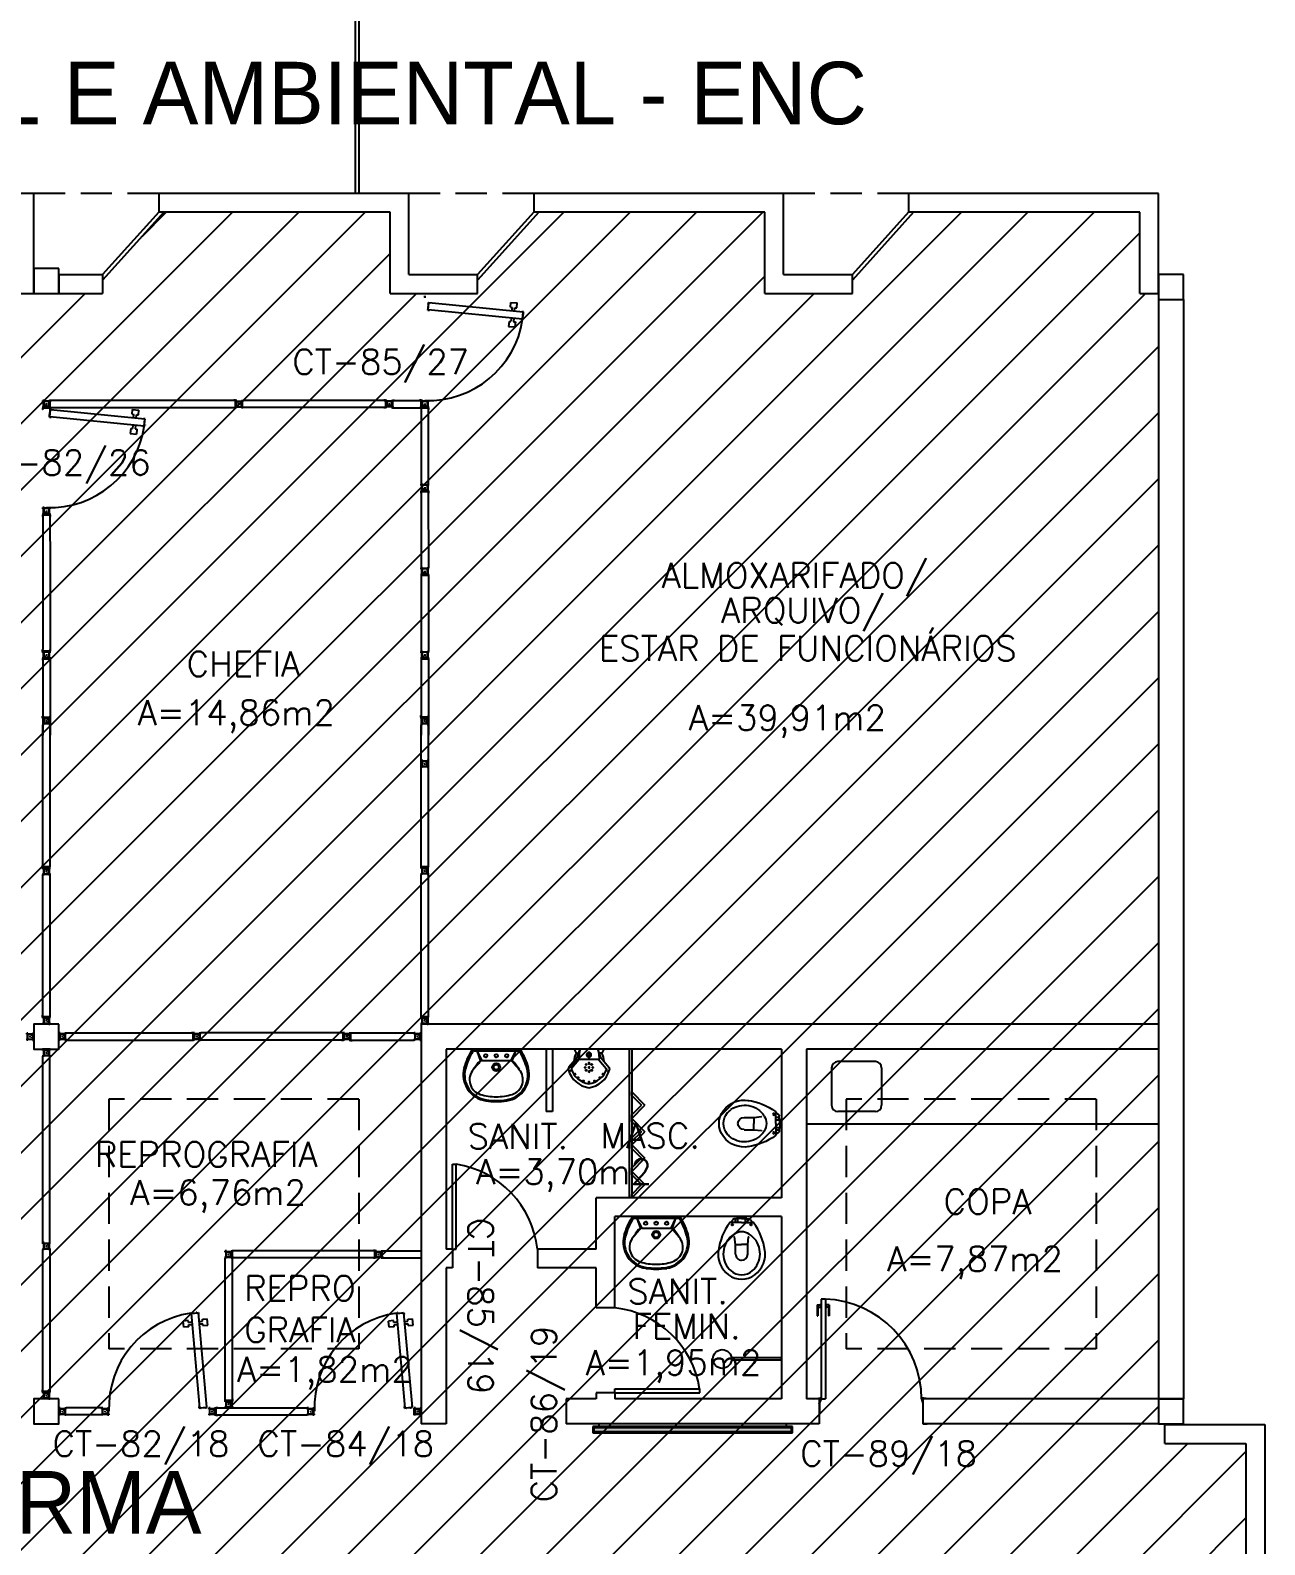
# Model space of a CAD drawing. Header units: centimetres. Extents: x -214 to 72, y 205 to 367.
# Drawn here: x -89.96 to -80.09, y 259.49 to 271.61 of the extents above; entities that cross this region are included whole.
import ezdxf

# ---------------------------------------------------------------- set-up
doc = ezdxf.new("R2010")
doc.units = ezdxf.units.CM
doc.header["$MEASUREMENT"] = 0
doc.linetypes.add('HIDDEN', pattern=[0.375, 0.25, -0.125])
doc.layers.get('0').update_dxf_attribs({"linetype": 'CONTINUOUS'})
for name, color, linetype in [('ALV', 2, 'CONTINUOUS'), ('AREA', 2, 'CONTINUOUS'), ('DIV', 2, 'CONTINUOUS'), ('ENDEREÇO NOVO', 2, 'CONTINUOUS'), ('ESQ', 1, 'CONTINUOUS'), ('ESTRUT', 3, 'CONTINUOUS'), ('MACANETA', 2, 'CONTINUOUS'), ('MARCO', 2, 'CONTINUOUS'), ('PainelFELTRO', 2, 'CONTINUOUS'), ('PEÇAS', 1, 'CONTINUOUS'), ('PORTA', 1, 'CONTINUOUS'), ('PROJ', 1, 'HIDDEN'), ('PROJEÇÃO', 1, 'HIDDEN'), ('TEXTO', 2, 'CONTINUOUS'), ('USO', 2, 'CONTINUOUS')]:
    doc.layers.add(name, color=color, linetype=linetype)
doc.styles.add('UNB-100', font='simplex.shx', dxfattribs={"height": 0.2})

# ---------------------------------------------------------------- blocks, each defined once
blk = doc.blocks.new('MTDIV')
for p, q in [((-0.0285, 0.0185), (-0.0285, 0.0285)), ((-0.0185, 0.0285), (-0.0285, 0.0285)), ((-0.0265, 0.0185), (-0.0285, 0.0185)), ((-0.0265, 0.0235), (-0.0265, 0.0265)), ((-0.0265, 0.0265), (-0.0185, 0.0265)), ((-0.0265, 0.0235), (0.0265, 0.0235)), ((-0.0215, 0.0235), (-0.0265, 0.0235)), ((-0.0265, 0.0185), (-0.0265, 0.0215)), ((-0.0265, 0.0215), (-0.0235, 0.0215)), ((-0.0235, 0.0215), (-0.0235, -0.0215)), ((-0.0215, 0.0235), (-0.0215, 0.0215)), ((-0.0215, 0.0215), (0.0215, 0.0215)), ((-0.0215, 0.0195), (0.0195, 0.0195)), ((-0.0215, 0.0195), (-0.0215, -0.0195)), ((-0.0185, 0.0265), (-0.0185, 0.0285)), ((-0.0049, 0), (0.0049, 0)), ((0, -0.0049), (0, 0.0049)), ((0.0195, 0.0095), (0.0115, 0.0095)), ((0.0115, 0.0095), (0.0115, 0.0075)), ((0.0215, 0.0075), (0.0115, 0.0075)), ((0.0135, 0.0075), (0.0135, 0.0055)), ((0.0215, 0.0055), (0.0135, 0.0055)), ((0.0185, 0.0265), (0.0185, 0.0285)), ((0.0185, 0.0285), (0.0285, 0.0285)), ((0.0185, 0.0265), (0.0265, 0.0265)), ((0.0195, 0.0195), (0.0195, 0.0095)), ((0.0215, 0.0235), (0.0215, 0.0075)), ((0.0215, 0.0235), (0.0265, 0.0235)), ((0.0215, 0.0055), (0.0215, -0.0055)), ((0.0235, 0.0215), (0.0235, -0.0215)), ((0.0265, 0.0215), (0.0235, 0.0215)), ((0.0265, 0.0235), (0.0265, 0.0265)), ((0.0265, 0.0185), (0.0265, 0.0215)), ((0.0265, 0.0185), (0.0285, 0.0185)), ((0.0285, 0.0185), (0.0285, 0.0285)), ((-0.0285, -0.0185), (-0.0285, -0.0285)), ((-0.0285, -0.0185), (-0.0265, -0.0185)), ((-0.0185, -0.0285), (-0.0285, -0.0285)), ((-0.0265, -0.0185), (-0.0265, -0.0215)), ((-0.0265, -0.0215), (-0.0235, -0.0215)), ((0.0265, -0.0235), (-0.0265, -0.0235)), ((-0.0265, -0.0235), (-0.0265, -0.0265)), ((-0.0215, -0.0235), (-0.0265, -0.0235)), ((-0.0185, -0.0265), (-0.0265, -0.0265)), ((-0.0215, -0.0195), (0.0195, -0.0195)), ((-0.0215, -0.0215), (0.0215, -0.0215)), ((-0.0215, -0.0215), (-0.0215, -0.0235)), ((-0.0185, -0.0265), (-0.0185, -0.0285)), ((0.0215, -0.0075), (0.0115, -0.0075)), ((0.0115, -0.0075), (0.0115, -0.0095)), ((0.0195, -0.0095), (0.0115, -0.0095)), ((0.0215, -0.0055), (0.0135, -0.0055)), ((0.0135, -0.0055), (0.0135, -0.0075)), ((0.0185, -0.0265), (0.0185, -0.0285)), ((0.0265, -0.0265), (0.0185, -0.0265)), ((0.0185, -0.0285), (0.0285, -0.0285)), ((0.0195, -0.0095), (0.0195, -0.0195)), ((0.0215, -0.0075), (0.0215, -0.0235)), ((0.0215, -0.0235), (0.0265, -0.0235)), ((0.0265, -0.0215), (0.0235, -0.0215)), ((0.0265, -0.0185), (0.0265, -0.0215)), ((0.0285, -0.0185), (0.0265, -0.0185)), ((0.0265, -0.0235), (0.0265, -0.0265)), ((0.0285, -0.0185), (0.0285, -0.0285))]:
    blk.add_line(p, q)
blk = doc.blocks.new('DOOR-80')
at = {"layer": 'MACANETA'}
for p, q in [((-0.08, -0.755), (-0.08, -0.665)), ((-0.08, -0.665), (-0.075, -0.665)), ((-0.075, -0.755), (-0.075, -0.665)), ((0.01, -0.755), (0.01, -0.665)), ((0.015, -0.665), (0.01, -0.665)), ((0.015, -0.755), (0.015, -0.665)), ((-0.08, -0.755), (-0.053, -0.755)), ((-0.075, -0.735), (-0.053, -0.735)), ((-0.053, -0.728), (-0.05, -0.728)), ((-0.053, -0.763), (-0.053, -0.728)), ((-0.053, -0.763), (-0.05, -0.763)), ((-0.012, -0.728), (-0.015, -0.728)), ((-0.012, -0.763), (-0.015, -0.763)), ((-0.012, -0.763), (-0.012, -0.728)), ((0.01, -0.735), (-0.012, -0.735)), ((0.015, -0.755), (-0.012, -0.755))]:
    blk.add_line(p, q, dxfattribs=at)
at = {"layer": 'PORTA'}
for p, q in [((-0.05, -0.8), (-0.05, 0)), ((-0.015, 0), (-0.05, 0)), ((-0.015, -0.8), (-0.015, 0)), ((-0.05, -0.8), (-0.015, -0.8))]:
    blk.add_line(p, q, dxfattribs=at)
at = {"layer": 'PORTA', "color": 1}
blk.add_arc((-0.02, 0), 0.8, 180, 267.8509, dxfattribs=at)
blk = doc.blocks.new('DIV12')
for p, q in [((-0.005, 0), (0.005, 0)), ((0, -0.005), (0, 0.005)), ((0.024, 0.018), (0.028, 0.018)), ((0.024, 0.018), (0.024, 0.016)), ((0.024, 0.016), (0.028, 0.016)), ((0.028, 0.03), (0.043, 0.03)), ((0.028, 0.018), (0.028, 0.03)), ((0.028, -0.017), (0.028, 0.016)), ((0.03, 0.028), (1.169, 0.028)), ((0.03, -0.029), (0.03, 0.028)), ((0.043, 0.03), (0.043, 0.028)), ((0.024, -0.017), (0.028, -0.017)), ((0.024, -0.017), (0.024, -0.019)), ((0.024, -0.019), (0.028, -0.019)), ((0.028, -0.031), (0.028, -0.019)), ((0.028, -0.031), (0.043, -0.031)), ((0.03, -0.029), (1.169, -0.029)), ((0.043, -0.029), (0.043, -0.031))]:
    blk.add_line(p, q)
blk = doc.blocks.new('PLXD')
at = {"color": 2}
for p, q in [((-0.172, 0.786), (-0.161, 0.787)), ((-0.172, 0.786), (-0.171, 0.772)), ((-0.169, 0.772), (-0.171, 0.772)), ((-0.17, 0.784), (-0.114, 0.789)), ((-0.17, 0.784), (-0.103, 0.028)), ((-0.159, 0.792), (-0.161, 0.792)), ((-0.161, 0.792), (-0.161, 0.787)), ((-0.159, 0.792), (-0.159, 0.787)), ((-0.159, 0.787), (-0.126, 0.79)), ((-0.124, 0.795), (-0.126, 0.795)), ((-0.126, 0.795), (-0.126, 0.79)), ((-0.124, 0.795), (-0.124, 0.79)), ((-0.124, 0.79), (-0.112, 0.791)), ((-0.114, 0.789), (-0.046, 0.033)), ((-0.112, 0.791), (-0.11, 0.777)), ((-0.11, 0.777), (-0.112, 0.777)), ((-0.105, 0.026), (-0.106, 0.04)), ((-0.104, 0.04), (-0.106, 0.04)), ((-0.105, 0.026), (-0.093, 0.027)), ((-0.103, 0.028), (-0.046, 0.033)), ((-0.092, 0.022), (-0.093, 0.027)), ((-0.09, 0.022), (-0.092, 0.022)), ((-0.091, 0.027), (-0.058, 0.03)), ((-0.09, 0.022), (-0.091, 0.027)), ((-0.057, 0.025), (-0.058, 0.03)), ((-0.055, 0.025), (-0.057, 0.025)), ((-0.056, 0.03), (-0.044, 0.031)), ((-0.055, 0.025), (-0.056, 0.03)), ((-0.045, 0.045), (-0.047, 0.045)), ((-0.044, 0.031), (-0.045, 0.045)), ((-0.008, 0), (0.006, 0)), ((0, 0.007), (0, -0.006))]:
    blk.add_line(p, q, dxfattribs=at)
at = {"color": 1}
for p, q in [((-0.08, 0.737), (-0.041, 0.74)), ((-0.079, 0.722), (-0.08, 0.737)), ((-0.036, 0.691), (-0.041, 0.74)), ((-0.194, 0.727), (-0.233, 0.723)), ((-0.229, 0.673), (-0.233, 0.723)), ((-0.189, 0.677), (-0.229, 0.673)), ((-0.192, 0.712), (-0.194, 0.727)), ((-0.164, 0.714), (-0.192, 0.712)), ((-0.162, 0.694), (-0.19, 0.692)), ((-0.189, 0.677), (-0.19, 0.692)), ((-0.107, 0.719), (-0.079, 0.722)), ((-0.106, 0.7), (-0.077, 0.702)), ((-0.076, 0.687), (-0.077, 0.702)), ((-0.076, 0.687), (-0.036, 0.691))]:
    blk.add_line(p, q, dxfattribs=at)
blk.add_arc((-0.064, 0.029), 0.764, 98.125, 182.1419, dxfattribs=at)
blk = doc.blocks.new('VASO')
for p, q in [((0.1, 0), (0.1, 0.028)), ((0.1, 0), (0.1, -0.028)), ((0.146, 0.031), (0.113, 0.031)), ((0.114, 0), (0.114, 0.028)), ((0.114, 0), (0.114, -0.028)), ((0.119, 0.031), (0.119, 0.062)), ((0.146, 0.05), (0.119, 0.05)), ((0.146, 0), (0.146, 0.089)), ((0.146, 0), (0.146, -0.089)), ((0.261, 0.056), (0.259, 0.059)), ((0.323, 0.049), (0.261, 0.056)), ((0.401, 0.049), (0.323, 0.049)), ((0.323, 0.049), (0.323, 0)), ((0.323, -0.049), (0.323, 0)), ((0.146, -0.031), (0.113, -0.031)), ((0.119, -0.031), (0.119, -0.062)), ((0.146, -0.05), (0.119, -0.05)), ((0.261, -0.056), (0.259, -0.059)), ((0.323, -0.049), (0.261, -0.056)), ((0.401, -0.049), (0.323, -0.049))]:
    blk.add_line(p, q)
for centre in [(0.164, 0.075), (0.164, -0.075)]:
    blk.add_circle(centre, 0.00682)
for centre, radius, start, end in [((0.436, -0.294), 0.484, 97.6805, 126.3456), ((0.397, -0.04), 0.187, 54.2515, 147.3201), ((0.4, -0.02), 0.208, 36.8888, 100.1214), ((0.107, 0.028), 0.00697, 0.8534, 179.1466), ((0.128, 0.062), 0.00909, 126.1604, 180), ((0.404, -0.315), 0.477, 122.7818, 126.1604), ((0.155, 0.089), 0.00909, 126.3456, 180), ((0.334, 0), 0.112, 147.3201, 212.6799), ((0.401, 0), 0.0486, 0, 90), ((0.401, 0), 0.0486, 270, 0), ((0.413, -0.018), 0.159, 41.3299, 54.2515), ((0.433, 0), 0.132, 318.6701, 41.3299), ((0.427, 0), 0.174, 323.1112, 36.8888), ((0.107, -0.028), 0.00697, 180.8534, 359.1466), ((0.128, -0.062), 0.00909, 180, 233.8396), ((0.404, 0.315), 0.477, 233.8396, 237.2182), ((0.155, -0.089), 0.00909, 180, 233.6544), ((0.436, 0.294), 0.484, 233.6544, 262.3195), ((0.397, 0.04), 0.187, 212.6799, 305.7485), ((0.4, 0.02), 0.208, 259.8786, 323.1112), ((0.413, 0.018), 0.159, 305.7485, 318.6701)]:
    blk.add_arc(centre, radius, start, end)
blk = doc.blocks.new('LAV')
for p, q in [((0, -0.182), (0, 0.182)), ((0.013, 0), (0.013, 0.175)), ((0.013, 0.155), (0.097, 0.126)), ((0.013, 0.155), (0.092, 0.116)), ((0.013, -0.175), (0.013, 0.155)), ((0.013, 0), (0.013, -0.155)), ((0.092, -0.116), (0.092, 0.116)), ((0.013, -0.155), (0.092, -0.116)), ((0.013, -0.155), (0.097, -0.126))]:
    blk.add_line(p, q)
for centre, radius in [((0.053, 0.084), 0.0137), ((0.053, 0), 0.0137), ((0.145, 0), 0.0315), ((0.145, 0), 0.021), ((0.053, -0.084), 0.0137)]:
    blk.add_circle(centre, radius)
for centre, radius, start, end in [((0.286, -0.242), 0.518, 105.1115, 122.7859), ((0.286, -0.242), 0.505, 104.7183, 121.9899), ((0.206, 0.054), 0.21, 8.1254, 105.1115), ((0.208, 0.053), 0.2, 7.8851, 104.7183), ((0.013, 0.182), 0.0126, 122.7859, 180), ((0.025, 0.175), 0.0126, 121.9899, 180), ((0.105, 0.116), 0.0126, 131.3277, 180), ((4.534, -4.92), 6.719, 130.5597, 131.3277), ((0.115, 0.132), 0.0137, 126.1653, 188.2711), ((4.072, -5.281), 6.719, 125.5597, 126.1653), ((0.245, 0.091), 0.123, 17.587, 130.5597), ((-0.042, 0), 0.424, 0, 17.587), ((-0.042, 0), 0.424, 342.413, 0), ((-0.175, 0), 0.587, 0, 7.8851), ((-0.175, 0), 0.587, 352.1149, 0), ((-0.175, 0), 0.595, 0, 8.1254), ((-0.175, 0), 0.595, 351.8746, 0), ((0.105, -0.116), 0.0126, 180, 228.6723), ((0.206, -0.054), 0.21, 254.8885, 351.8746), ((0.208, -0.053), 0.2, 255.2817, 352.1149), ((0.013, -0.182), 0.0126, 180, 237.2141), ((0.286, 0.242), 0.518, 237.2141, 254.8885), ((0.025, -0.175), 0.0126, 180, 238.0101), ((0.286, 0.242), 0.505, 238.0101, 255.2817), ((4.534, 4.92), 6.719, 228.6723, 229.4403), ((0.115, -0.132), 0.0137, 171.7289, 233.8347), ((4.072, 5.281), 6.719, 233.8347, 234.4403), ((0.245, -0.091), 0.123, 229.4403, 342.413)]:
    blk.add_arc(centre, radius, start, end)
blk = doc.blocks.new('MICT')
for p, q in [((0.064, 0.093), (0.144, 0.16)), ((0.085, 0.08), (0.154, 0.139)), ((0, 0.113), (0, -0.113)), ((0.006, 0.117), (0.032, 0.103)), ((0.067, 0.095), (0.014, 0.077)), ((0.014, 0.077), (0.077, 0.081)), ((0.032, 0.103), (0.032, 0.083)), ((0.082, 0.077), (0.082, -0.077)), ((0.006, -0.117), (0.032, -0.103)), ((0.014, -0.077), (0.077, -0.081)), ((0.067, -0.095), (0.014, -0.077)), ((0.032, -0.103), (0.032, -0.083)), ((0.064, -0.093), (0.144, -0.16)), ((0.085, -0.08), (0.154, -0.139))]:
    blk.add_line(p, q)
for centre in [(0.123, 0.022), (0.147, 0.031), (0.17, 0.022), (0.199, 0.113), (0.228, 0.087), (0.255, 0.045), (0.123, -0.022), (0.147, -0.031), (0.17, -0.022), (0.199, -0.113), (0.228, -0.087), (0.255, -0.045)]:
    blk.add_circle(centre, 0.00453)
for centre, radius, start, end in [((0.16, 0.141), 0.0251, 74.2295, 130.149), ((0.17, 0.12), 0.024, 69.3676, 130.149), ((0.104, -0.024), 0.175, 7.8859, 71.7277), ((0.112, -0.027), 0.199, 7.769, 74.2295), ((0.004, 0.113), 0.00402, 61.3007, 180), ((0.018, 0.057), 0.02, 100.4183, 154.4796), ((0.022, 0.142), 0.0647, 274.0154, 310.149), ((0.046, 0), 0.019, 0, 180), ((0.046, 0), 0.019, 180, 0), ((0.046, 0), 0.0162, 0, 180), ((0.046, 0), 0.0162, 180, 0), ((0.11, -0.051), 0.173, 94.1447, 116.8333), ((0.046, 0), 0.0108, 0, 180), ((0.046, 0), 0.0108, 180, 0), ((0.078, 0.077), 0.00402, 0, 94.0154), ((0.094, 0.072), 0.012, 136.6761, 180.6419), ((0.114, 0), 0.00453, 0, 180), ((0.114, 0), 0.00453, 180, 0), ((0.147, 0), 0.00453, 0, 180), ((0.147, 0), 0.00453, 180, 0), ((0.104, 0.024), 0.175, 288.2723, 352.1141), ((0.112, 0.027), 0.199, 285.7705, 352.231), ((0.179, 0), 0.00453, 0, 180), ((0.179, 0), 0.00453, 180, 0), ((0.266, 0), 0.00453, 1.7832, 178.2168), ((0.018, -0.057), 0.02, 205.5204, 259.5817), ((0.004, -0.113), 0.00402, 180, 298.6993), ((0.022, -0.142), 0.0647, 49.851, 85.9846), ((0.11, 0.051), 0.173, 243.1667, 265.8553), ((0.078, -0.077), 0.00402, 265.9846, 0), ((0.094, -0.072), 0.012, 179.3581, 223.3239), ((0.266, 0), 0.00453, 181.7832, 358.2168), ((0.16, -0.141), 0.0251, 229.851, 285.7705), ((0.17, -0.12), 0.024, 229.851, 290.6324)]:
    blk.add_arc(centre, radius, start, end)
blk = doc.blocks.new('PLXE')
at = {"color": 1}
for p, q in [((0.043, 0.69), (0.048, 0.74)), ((0.087, 0.736), (0.048, 0.74)), ((0.086, 0.721), (0.087, 0.736)), ((0.082, 0.686), (0.043, 0.69)), ((0.082, 0.686), (0.084, 0.701)), ((0.112, 0.698), (0.084, 0.701)), ((0.114, 0.718), (0.086, 0.721)), ((0.169, 0.693), (0.197, 0.69)), ((0.171, 0.713), (0.199, 0.71)), ((0.195, 0.675), (0.197, 0.69)), ((0.195, 0.675), (0.235, 0.671)), ((0.199, 0.71), (0.2, 0.725)), ((0.2, 0.725), (0.24, 0.721)), ((0.235, 0.671), (0.24, 0.721))]:
    blk.add_line(p, q, dxfattribs=at)
at = {"color": 2}
for p, q in [((0.121, 0.788), (0.047, 0.032)), ((0.178, 0.782), (0.103, 0.027)), ((0.119, 0.79), (0.118, 0.776)), ((0.118, 0.776), (0.12, 0.776)), ((0.131, 0.789), (0.119, 0.79)), ((0.178, 0.782), (0.121, 0.788)), ((0.131, 0.794), (0.133, 0.794)), ((0.131, 0.794), (0.131, 0.789)), ((0.133, 0.794), (0.133, 0.789)), ((0.166, 0.786), (0.133, 0.789)), ((0.166, 0.791), (0.168, 0.79)), ((0.166, 0.791), (0.166, 0.786)), ((0.168, 0.79), (0.168, 0.785)), ((0.18, 0.784), (0.168, 0.785)), ((0.176, 0.77), (0.178, 0.77)), ((0.18, 0.784), (0.178, 0.77)), ((-0.008, 0), (0.008, 0)), ((0, 0.006), (0, -0.007)), ((0.044, 0.031), (0.046, 0.045)), ((0.056, 0.029), (0.044, 0.031)), ((0.046, 0.045), (0.048, 0.045)), ((0.103, 0.027), (0.047, 0.032)), ((0.056, 0.024), (0.056, 0.029)), ((0.056, 0.024), (0.058, 0.024)), ((0.091, 0.026), (0.058, 0.029)), ((0.058, 0.024), (0.058, 0.029)), ((0.091, 0.021), (0.091, 0.026)), ((0.091, 0.021), (0.093, 0.021)), ((0.105, 0.025), (0.093, 0.026)), ((0.093, 0.021), (0.093, 0.026)), ((0.104, 0.039), (0.106, 0.039)), ((0.105, 0.025), (0.106, 0.039))]:
    blk.add_line(p, q, dxfattribs=at)
at = {"color": 1}
blk.add_arc((0.065, 0.028), 0.764, 357.9063, 81.358, dxfattribs=at)
blk = doc.blocks.new('PainelFELTRO')
at = {"layer": 'PainelFELTRO'}
blk.add_hatch(color=2, dxfattribs=at).paths.add_polyline_path([(0.01, 0.06), (0.01, 0.03), (1.59, 0.03), (1.59, 0.06)])
for p, q in [((1.6, 0.07), (0, 0.07)), ((0, 0.07), (0, 0.02)), ((0, 0.02), (1.6, 0.02)), ((1.6, 0.02), (1.6, 0.07))]:
    blk.add_line(p, q, dxfattribs=at)
at = {"layer": 'PainelFELTRO', "color": 1}
for p, q in [((0, 0), (1.6, 0)), ((0.05, 0.02), (0.05, 0)), ((1.55, 0), (1.55, 0.02))]:
    blk.add_line(p, q, dxfattribs=at)
at = {"layer": 'PainelFELTRO', "color": 2}
for p, q in [((1.59, 0.06), (0.01, 0.06)), ((0.01, 0.06), (0.01, 0.03)), ((0.01, 0.03), (1.59, 0.03)), ((1.59, 0.03), (1.59, 0.06))]:
    blk.add_line(p, q, dxfattribs=at)
blk = doc.blocks.new('ENCAICHE DA DIVISORIA')
for p, q in [((-0.005, 0), (0, 0)), ((-0.005, -0.002), (-0.005, 0)), ((0, 0.012), (0.014, 0.012)), ((0, 0), (0, 0.012)), ((0.002, -0.047), (0.002, 0.01)), ((0.002, 0.01), (0.014, 0.01)), ((0.014, 0.012), (0.014, 0.01)), ((-0.005, -0.002), (0, -0.002)), ((-0.005, -0.035), (0, -0.035)), ((-0.005, -0.035), (-0.005, -0.037)), ((-0.005, -0.037), (0, -0.037)), ((0, -0.035), (0, -0.002)), ((0, -0.049), (0, -0.037)), ((0, -0.049), (0.014, -0.049)), ((0.002, -0.047), (0.014, -0.047)), ((0.014, -0.047), (0.014, -0.049))]:
    blk.add_line(p, q)

msp = doc.modelspace()

# ---------------------------------------------------------------- hatches: boundary and pattern name
at = {"layer": 'MACANETA'}
h = msp.add_hatch(dxfattribs=at)
h.set_pattern_fill('ANSI31', color=1, scale=3, style=0)
h.paths.add_polyline_path([(-98.735, 269.508), (-98.735, 251.658), (-80.935, 251.658), (-80.935, 257.658), (-80.885, 257.658), (-80.885, 258.002), (-80.78, 258.002), (-80.235, 258.493), (-80.235, 260.302), (-80.885, 260.302), (-80.885, 260.458), (-80.935, 260.458), (-80.935, 269.508), (-81.085, 269.508), (-81.085, 270.158), (-82.895, 270.158), (-83.385, 269.613), (-83.385, 269.508), (-84.085, 269.508), (-84.085, 270.158), (-85.895, 270.158), (-86.385, 269.613), (-86.385, 269.508), (-87.085, 269.508), (-87.085, 270.158), (-88.895, 270.158), (-89.385, 269.613), (-89.385, 269.478), (-89.385, 269.508), (-90.085, 269.508), (-90.085, 270.158), (-91.895, 270.158), (-92.385, 269.613), (-92.385, 269.508), (-93.085, 269.508), (-93.085, 270.158), (-94.895, 270.158), (-95.385, 269.613), (-95.385, 269.508), (-96.085, 269.508), (-96.085, 270.158), (-97.895, 270.158), (-98.385, 269.613), (-98.385, 269.508)])

# ---------------------------------------------------------------- linework, layer by layer
for p, q in [((-89.83, 261.881), (-89.84, 261.881)), ((-89.835, 261.876), (-89.835, 261.886)), ((-88.512, 260.558), (-88.502, 260.558)), ((-88.507, 260.552), (-88.507, 260.563))]:
    msp.add_line(p, q)
at = {"layer": 'ALV'}
for p, q in [((-89.935, 270.308), (-91.935, 270.308)), ((-89.935, 269.508), (-89.935, 270.308)), ((-86.935, 270.308), (-88.935, 270.308)), ((-88.935, 270.308), (-88.935, 270.158)), ((-86.935, 269.658), (-86.935, 270.308)), ((-83.935, 270.308), (-85.935, 270.308)), ((-85.935, 270.308), (-85.935, 270.158)), ((-83.935, 269.658), (-83.935, 270.308)), ((-80.935, 270.308), (-82.935, 270.308)), ((-82.935, 270.308), (-82.935, 270.158)), ((-80.935, 269.508), (-80.935, 270.308)), ((-87.085, 270.158), (-88.935, 270.158)), ((-87.085, 269.508), (-87.085, 270.158)), ((-84.085, 270.158), (-85.935, 270.158)), ((-84.085, 269.508), (-84.085, 270.158)), ((-81.085, 270.158), (-82.935, 270.158)), ((-81.085, 269.508), (-81.085, 270.158)), ((-89.735, 269.658), (-89.385, 269.658)), ((-89.735, 269.658), (-89.735, 269.508)), ((-89.385, 269.658), (-89.385, 269.508)), ((-86.935, 269.658), (-86.385, 269.658)), ((-86.385, 269.508), (-86.385, 269.658)), ((-83.935, 269.658), (-83.385, 269.658)), ((-83.385, 269.508), (-83.385, 269.658)), ((-90.085, 269.508), (-89.935, 269.508)), ((-89.735, 269.508), (-89.385, 269.508)), ((-87.085, 269.508), (-86.385, 269.508)), ((-84.085, 269.508), (-83.385, 269.508)), ((-81.085, 269.508), (-80.935, 269.508)), ((-80.935, 269.458), (-80.935, 260.658)), ((-80.735, 269.458), (-80.735, 260.658)), ((-80.735, 269.458), (-80.735, 269.458)), ((-80.735, 269.458), (-80.735, 269.458)), ((-86.835, 263.658), (-86.835, 260.457)), ((-80.94, 263.658), (-86.835, 263.658)), ((-86.635, 263.458), (-86.635, 261.857)), ((-83.951, 263.458), (-86.635, 263.458)), ((-85.171, 263.458), (-85.171, 262.267)), ((-85.151, 263.458), (-85.151, 262.267)), ((-83.951, 263.458), (-83.951, 262.267)), ((-83.751, 263.458), (-83.751, 260.657)), ((-80.935, 263.458), (-83.751, 263.458)), ((-86.585, 262.537), (-86.555, 262.537)), ((-86.585, 261.857), (-86.585, 262.537)), ((-86.555, 261.857), (-86.555, 262.536)), ((-83.951, 262.267), (-85.435, 262.267)), ((-85.435, 261.857), (-85.435, 262.267)), ((-83.951, 262.117), (-85.285, 262.117)), ((-85.285, 261.387), (-85.285, 262.117)), ((-83.951, 262.117), (-83.951, 260.657)), ((-86.585, 261.857), (-86.635, 261.857)), ((-86.585, 261.857), (-86.555, 261.857)), ((-86.585, 261.857), (-86.585, 261.707)), ((-85.435, 261.857), (-85.905, 261.857)), ((-85.905, 261.857), (-85.905, 261.707)), ((-86.585, 261.707), (-86.635, 261.707)), ((-86.635, 261.707), (-86.635, 260.457)), ((-85.435, 261.707), (-85.905, 261.707)), ((-85.435, 261.387), (-85.435, 261.707)), ((-85.285, 261.387), (-85.435, 261.387)), ((-85.435, 260.707), (-85.435, 260.657)), ((-85.285, 260.707), (-85.435, 260.707)), ((-85.285, 260.737), (-84.606, 260.737)), ((-85.285, 260.707), (-85.285, 260.737)), ((-85.285, 260.707), (-85.285, 260.657)), ((-85.285, 260.707), (-84.605, 260.707)), ((-84.605, 260.707), (-84.605, 260.737)), ((-85.435, 260.657), (-85.675, 260.657)), ((-85.675, 260.657), (-85.675, 260.457)), ((-83.951, 260.657), (-85.285, 260.657)), ((-83.651, 260.657), (-83.751, 260.657)), ((-83.651, 260.657), (-83.651, 260.457)), ((-82.821, 260.657), (-82.821, 260.457)), ((-80.935, 260.657), (-82.821, 260.657)), ((-80.935, 260.658), (-80.735, 260.658)), ((-80.931, 260.658), (-80.735, 260.658)), ((-86.635, 260.457), (-86.835, 260.457)), ((-83.651, 260.457), (-85.675, 260.457)), ((-80.935, 260.457), (-82.821, 260.457)), ((-80.885, 260.452), (-80.085, 260.452)), ((-80.885, 260.302), (-80.885, 260.452)), ((-80.085, 260.452), (-80.085, 258.452)), ((-80.885, 260.302), (-80.235, 260.302)), ((-80.235, 260.302), (-80.235, 258.452))]:
    msp.add_line(p, q, dxfattribs=at)
at = {"layer": 'DIV'}
for p, q in [((-87.365, 275.848), (-87.365, 270.308)), ((-87.335, 275.848), (-87.335, 270.308)), ((-89.866, 268.593), (-89.866, 268.579)), ((-89.866, 268.593), (-89.854, 268.593)), ((-89.864, 268.579), (-89.866, 268.579)), ((-89.864, 268.591), (-89.807, 268.591)), ((-89.864, 268.591), (-89.864, 268.579)), ((-89.854, 268.598), (-89.854, 268.593)), ((-89.852, 268.598), (-89.854, 268.598)), ((-89.852, 268.598), (-89.852, 268.593)), ((-89.852, 268.593), (-89.819, 268.593)), ((-89.84, 268.622), (-89.83, 268.622)), ((-89.835, 268.627), (-89.835, 268.616)), ((-89.819, 268.598), (-89.819, 268.593)), ((-89.817, 268.598), (-89.819, 268.598)), ((-89.817, 268.598), (-89.817, 268.593)), ((-89.817, 268.593), (-89.805, 268.593)), ((-89.807, 268.65), (-89.809, 268.65)), ((-89.807, 268.591), (-89.807, 268.579)), ((-89.805, 268.579), (-89.807, 268.579)), ((-88.335, 268.593), (-89.805, 268.593)), ((-89.805, 268.591), (-89.805, 268.579)), ((-88.323, 268.65), (-89.792, 268.65)), ((-88.316, 268.65), (-88.321, 268.65)), ((-88.316, 268.593), (-88.321, 268.593)), ((-87.049, 268.65), (-86.838, 268.65)), ((-87.049, 268.593), (-86.838, 268.593)), ((-86.836, 268.65), (-86.836, 268.65)), ((-86.836, 268.593), (-86.826, 268.593)), ((-86.836, 268.591), (-86.836, 267.981)), ((-86.836, 268.591), (-86.779, 268.591)), ((-86.826, 268.598), (-86.826, 268.593)), ((-86.824, 268.598), (-86.826, 268.598)), ((-86.824, 268.598), (-86.824, 268.593)), ((-86.824, 268.593), (-86.791, 268.593)), ((-86.812, 268.622), (-86.802, 268.622)), ((-86.807, 268.627), (-86.807, 268.616)), ((-86.791, 268.598), (-86.791, 268.593)), ((-86.789, 268.598), (-86.791, 268.598)), ((-86.789, 268.598), (-86.789, 268.593)), ((-86.789, 268.593), (-86.777, 268.593)), ((-86.779, 268.591), (-86.779, 267.981)), ((-86.777, 268.579), (-86.779, 268.579)), ((-86.777, 268.593), (-86.777, 268.579)), ((-86.812, 267.952), (-86.802, 267.952)), ((-86.807, 267.957), (-86.807, 267.947)), ((-86.838, 267.924), (-86.838, 267.909)), ((-86.838, 267.924), (-86.826, 267.924)), ((-86.836, 267.909), (-86.838, 267.909)), ((-86.836, 267.922), (-86.835, 267.311)), ((-86.836, 267.922), (-86.779, 267.922)), ((-86.826, 267.929), (-86.826, 267.924)), ((-86.824, 267.929), (-86.826, 267.929)), ((-86.824, 267.929), (-86.824, 267.924)), ((-86.824, 267.924), (-86.791, 267.924)), ((-86.791, 267.929), (-86.791, 267.924)), ((-86.789, 267.929), (-86.791, 267.929)), ((-86.789, 267.929), (-86.789, 267.924)), ((-86.789, 267.924), (-86.777, 267.924)), ((-86.779, 267.922), (-86.778, 267.311)), ((-86.777, 267.909), (-86.779, 267.909)), ((-86.777, 267.924), (-86.777, 267.909)), ((-89.866, 267.736), (-89.866, 267.721)), ((-89.866, 267.736), (-89.854, 267.736)), ((-89.866, 267.721), (-89.864, 267.721)), ((-89.864, 267.734), (-89.863, 267.311)), ((-89.864, 267.734), (-89.807, 267.734)), ((-89.854, 267.741), (-89.854, 267.736)), ((-89.852, 267.741), (-89.854, 267.741)), ((-89.852, 267.741), (-89.852, 267.736)), ((-89.852, 267.736), (-89.819, 267.736)), ((-89.84, 267.764), (-89.83, 267.764)), ((-89.835, 267.769), (-89.835, 267.759)), ((-89.819, 267.741), (-89.819, 267.736)), ((-89.817, 267.741), (-89.819, 267.741)), ((-89.817, 267.741), (-89.817, 267.736)), ((-89.817, 267.736), (-89.805, 267.736)), ((-89.807, 267.734), (-89.806, 267.311)), ((-89.805, 267.721), (-89.807, 267.721)), ((-89.805, 267.736), (-89.805, 267.721)), ((-89.863, 267.491), (-89.863, 266.656)), ((-89.806, 267.491), (-89.806, 266.644)), ((-86.837, 267.254), (-86.837, 267.24)), ((-86.837, 267.254), (-86.825, 267.254)), ((-86.835, 267.24), (-86.837, 267.24)), ((-86.835, 267.252), (-86.835, 266.641)), ((-86.835, 267.252), (-86.778, 267.252)), ((-86.825, 267.259), (-86.825, 267.254)), ((-86.823, 267.259), (-86.825, 267.259)), ((-86.823, 267.259), (-86.823, 267.254)), ((-86.823, 267.254), (-86.79, 267.254)), ((-86.812, 267.282), (-86.802, 267.282)), ((-86.807, 267.288), (-86.807, 267.277)), ((-86.79, 267.259), (-86.79, 267.254)), ((-86.788, 267.259), (-86.79, 267.259)), ((-86.788, 267.259), (-86.788, 267.254)), ((-86.788, 267.254), (-86.776, 267.254)), ((-86.778, 267.252), (-86.778, 266.641)), ((-86.776, 267.24), (-86.778, 267.24)), ((-86.776, 267.254), (-86.776, 267.24)), ((-89.84, 266.613), (-89.83, 266.613)), ((-89.835, 266.619), (-89.835, 266.608)), ((-86.812, 266.613), (-86.802, 266.613)), ((-86.807, 266.618), (-86.807, 266.608)), ((-89.865, 266.585), (-89.865, 266.571)), ((-89.865, 266.585), (-89.853, 266.585)), ((-89.863, 266.571), (-89.865, 266.571)), ((-89.863, 266.583), (-89.863, 265.972)), ((-89.863, 266.583), (-89.806, 266.583)), ((-89.853, 266.59), (-89.853, 266.585)), ((-89.851, 266.59), (-89.853, 266.59)), ((-89.851, 266.59), (-89.851, 266.585)), ((-89.851, 266.585), (-89.818, 266.585)), ((-89.818, 266.59), (-89.818, 266.585)), ((-89.816, 266.59), (-89.818, 266.59)), ((-89.816, 266.59), (-89.816, 266.585)), ((-89.816, 266.585), (-89.804, 266.585)), ((-89.806, 266.583), (-89.806, 265.972)), ((-89.804, 266.571), (-89.806, 266.571)), ((-89.804, 266.585), (-89.804, 266.571)), ((-86.837, 266.584), (-86.837, 266.57)), ((-86.837, 266.584), (-86.825, 266.584)), ((-86.835, 266.57), (-86.837, 266.57)), ((-86.835, 266.582), (-86.835, 265.972)), ((-86.835, 266.582), (-86.778, 266.582)), ((-86.825, 266.589), (-86.825, 266.584)), ((-86.823, 266.589), (-86.825, 266.589)), ((-86.823, 266.589), (-86.823, 266.584)), ((-86.823, 266.584), (-86.79, 266.584)), ((-86.79, 266.589), (-86.79, 266.584)), ((-86.788, 266.589), (-86.79, 266.589)), ((-86.788, 266.589), (-86.788, 266.584)), ((-86.788, 266.584), (-86.776, 266.584)), ((-86.778, 266.582), (-86.778, 265.972)), ((-86.776, 266.57), (-86.778, 266.57)), ((-86.776, 266.584), (-86.776, 266.57)), ((-89.866, 266.124), (-89.864, 266.124)), ((-89.866, 266.11), (-89.866, 266.124)), ((-89.807, 266.124), (-89.805, 266.124)), ((-89.805, 266.11), (-89.805, 266.124)), ((-86.838, 266.128), (-86.836, 266.128)), ((-86.838, 266.114), (-86.838, 266.128)), ((-86.779, 266.116), (-86.836, 266.116)), ((-86.779, 266.128), (-86.777, 266.128)), ((-86.777, 266.114), (-86.777, 266.128)), ((-89.854, 266.11), (-89.866, 266.11)), ((-89.807, 266.112), (-89.864, 266.112)), ((-89.854, 266.105), (-89.854, 266.11)), ((-89.854, 266.105), (-89.852, 266.105)), ((-89.852, 266.105), (-89.852, 266.11)), ((-89.819, 266.11), (-89.852, 266.11)), ((-89.83, 266.081), (-89.84, 266.081)), ((-89.835, 266.076), (-89.835, 266.086)), ((-89.819, 266.105), (-89.819, 266.11)), ((-89.819, 266.105), (-89.817, 266.105)), ((-89.817, 266.105), (-89.817, 266.11)), ((-89.805, 266.11), (-89.817, 266.11)), ((-86.826, 266.114), (-86.838, 266.114)), ((-86.826, 266.109), (-86.826, 266.114)), ((-86.826, 266.109), (-86.824, 266.109)), ((-86.824, 266.109), (-86.824, 266.114)), ((-86.791, 266.114), (-86.824, 266.114)), ((-86.802, 266.086), (-86.812, 266.086)), ((-86.807, 266.08), (-86.807, 266.091)), ((-86.791, 266.109), (-86.791, 266.114)), ((-86.791, 266.109), (-86.789, 266.109)), ((-86.789, 266.109), (-86.789, 266.114)), ((-86.777, 266.114), (-86.789, 266.114)), ((-89.678, 263.587), (-88.66, 263.587)), ((-88.673, 263.589), (-88.673, 263.587)), ((-88.658, 263.589), (-88.673, 263.589)), ((-88.66, 263.53), (-88.66, 263.587)), ((-88.658, 263.577), (-88.658, 263.589)), ((-88.653, 263.577), (-88.658, 263.577)), ((-88.653, 263.575), (-88.658, 263.575)), ((-88.658, 263.542), (-88.658, 263.575)), ((-88.653, 263.577), (-88.653, 263.575)), ((-87.406, 263.577), (-87.401, 263.577)), ((-87.406, 263.577), (-87.406, 263.575)), ((-87.406, 263.575), (-87.401, 263.575)), ((-87.401, 263.589), (-87.387, 263.589)), ((-87.401, 263.577), (-87.401, 263.589)), ((-87.401, 263.542), (-87.401, 263.575)), ((-87.399, 263.587), (-86.892, 263.587)), ((-87.399, 263.53), (-87.399, 263.587)), ((-87.387, 263.589), (-87.387, 263.587)), ((-89.854, 263.458), (-89.866, 263.458)), ((-89.854, 263.453), (-89.854, 263.458)), ((-89.854, 263.453), (-89.852, 263.453)), ((-89.819, 263.458), (-89.852, 263.458)), ((-89.852, 263.453), (-89.852, 263.458)), ((-89.819, 263.453), (-89.819, 263.458)), ((-89.819, 263.453), (-89.817, 263.453)), ((-89.805, 263.458), (-89.817, 263.458)), ((-89.817, 263.453), (-89.817, 263.458)), ((-89.678, 263.53), (-88.66, 263.53)), ((-88.673, 263.53), (-88.673, 263.528)), ((-88.658, 263.528), (-88.673, 263.528)), ((-88.653, 263.542), (-88.658, 263.542)), ((-88.653, 263.54), (-88.658, 263.54)), ((-88.658, 263.528), (-88.658, 263.54)), ((-88.653, 263.542), (-88.653, 263.54)), ((-88.635, 263.559), (-88.625, 263.559)), ((-88.635, 263.559), (-88.625, 263.559)), ((-88.63, 263.564), (-88.63, 263.554)), ((-88.63, 263.554), (-88.63, 263.564)), ((-87.435, 263.559), (-87.425, 263.559)), ((-87.435, 263.559), (-87.425, 263.559)), ((-87.43, 263.564), (-87.43, 263.554)), ((-87.43, 263.554), (-87.43, 263.564)), ((-87.406, 263.542), (-87.401, 263.542)), ((-87.406, 263.542), (-87.406, 263.54)), ((-87.406, 263.54), (-87.401, 263.54)), ((-87.401, 263.528), (-87.401, 263.54)), ((-87.401, 263.528), (-87.387, 263.528)), ((-87.399, 263.53), (-86.892, 263.53)), ((-87.387, 263.53), (-87.387, 263.528)), ((-86.869, 263.559), (-86.859, 263.559)), ((-86.869, 263.559), (-86.859, 263.559)), ((-86.864, 263.564), (-86.864, 263.554)), ((-86.864, 263.554), (-86.864, 263.564)), ((-85.835, 263.458), (-85.835, 262.958)), ((-85.785, 263.458), (-85.785, 262.958)), ((-89.864, 261.91), (-89.864, 263.401)), ((-89.83, 263.429), (-89.84, 263.429)), ((-89.835, 263.424), (-89.835, 263.434)), ((-89.807, 261.91), (-89.807, 263.403)), ((-83.201, 263.358), (-83.501, 263.358)), ((-83.551, 263.308), (-83.551, 263.008)), ((-83.151, 263.308), (-83.151, 263.008)), ((-85.785, 262.958), (-85.835, 262.958)), ((-80.935, 262.858), (-83.751, 262.858)), ((-83.201, 262.958), (-83.501, 262.958)), ((-88.37, 261.815), (-88.38, 261.815)), ((-88.375, 261.809), (-88.375, 261.82)), ((-87.206, 261.843), (-88.347, 261.843)), ((-88.347, 261.833), (-88.347, 261.796)), ((-87.206, 261.786), (-88.345, 261.786)), ((-87.218, 261.845), (-87.218, 261.843)), ((-87.204, 261.845), (-87.218, 261.845)), ((-87.218, 261.786), (-87.218, 261.784)), ((-87.204, 261.784), (-87.218, 261.784)), ((-87.206, 261.786), (-87.206, 261.843)), ((-87.204, 261.833), (-87.204, 261.845)), ((-87.199, 261.833), (-87.204, 261.833)), ((-87.199, 261.831), (-87.204, 261.831)), ((-87.204, 261.798), (-87.204, 261.831)), ((-87.199, 261.798), (-87.204, 261.798)), ((-87.199, 261.796), (-87.204, 261.796)), ((-87.204, 261.784), (-87.204, 261.796)), ((-87.199, 261.833), (-87.199, 261.831)), ((-87.199, 261.798), (-87.199, 261.796)), ((-87.17, 261.815), (-87.18, 261.815)), ((-87.175, 261.809), (-87.175, 261.82)), ((-87.147, 261.843), (-86.835, 261.843)), ((-87.147, 261.786), (-86.835, 261.786)), ((-89.393, 260.586), (-89.678, 260.586)), ((-88.484, 260.576), (-88.479, 260.576)), ((-88.484, 260.576), (-88.484, 260.574)), ((-88.484, 260.574), (-88.479, 260.574)), ((-88.484, 260.541), (-88.479, 260.541)), ((-88.484, 260.541), (-88.484, 260.539)), ((-88.484, 260.539), (-88.479, 260.539)), ((-88.479, 260.588), (-88.464, 260.588)), ((-88.479, 260.576), (-88.479, 260.588)), ((-88.479, 260.541), (-88.479, 260.574)), ((-88.479, 260.527), (-88.479, 260.539)), ((-88.477, 260.586), (-87.749, 260.586)), ((-88.477, 260.529), (-88.477, 260.586)), ((-88.464, 260.588), (-88.464, 260.586)), ((-86.887, 260.576), (-86.892, 260.576)), ((-86.892, 260.541), (-86.892, 260.574)), ((-86.887, 260.574), (-86.892, 260.574)), ((-86.887, 260.541), (-86.892, 260.541)), ((-86.892, 260.527), (-86.892, 260.539)), ((-86.887, 260.539), (-86.892, 260.539)), ((-86.887, 260.576), (-86.887, 260.574)), ((-86.887, 260.541), (-86.887, 260.539)), ((-86.868, 260.558), (-86.858, 260.558)), ((-86.863, 260.552), (-86.863, 260.563)), ((-89.393, 260.529), (-89.678, 260.529)), ((-88.479, 260.527), (-88.464, 260.527)), ((-88.477, 260.529), (-87.749, 260.529)), ((-88.464, 260.529), (-88.464, 260.527))]:
    msp.add_line(p, q, dxfattribs=at)
for centre, start, end in [((-83.501, 263.308), 90, 180), ((-83.201, 263.308), 0, 90), ((-83.501, 263.008), 180, 270), ((-83.201, 263.008), 270, 0)]:
    msp.add_arc(centre, 0.05, start, end, dxfattribs=at)
at = {"layer": 'ESQ'}
for p, q in [((-88.935, 270.158), (-89.385, 269.658)), ((-88.895, 270.158), (-89.385, 269.613)), ((-85.935, 270.158), (-86.385, 269.658)), ((-85.895, 270.158), (-86.385, 269.613)), ((-82.895, 270.158), (-83.385, 269.613)), ((-82.935, 270.158), (-83.385, 269.658))]:
    msp.add_line(p, q, dxfattribs=at)
at = {"layer": 'ESTRUT'}
for points in [[(-89.735, 269.708), (-89.935, 269.708), (-89.935, 269.508), (-89.735, 269.508)], [(-80.735, 269.658), (-80.935, 269.658), (-80.935, 269.458), (-80.735, 269.458)], [(-89.735, 263.658), (-89.935, 263.658), (-89.935, 263.458), (-89.735, 263.458)], [(-89.735, 260.658), (-89.935, 260.658), (-89.935, 260.458), (-89.735, 260.458)], [(-80.735, 260.658), (-80.935, 260.658), (-80.935, 260.458), (-80.735, 260.458)]]:
    msp.add_lwpolyline(points, close=True, dxfattribs=at)
at = {"layer": 'MARCO'}
for p, q in [((-86.635, 262.389), (-86.635, 262.389)), ((-83.696, 260.657), (-83.636, 260.667)), ((-83.636, 260.667), (-83.651, 260.657)), ((-82.831, 260.667), (-82.831, 260.657)), ((-82.776, 260.657), (-82.831, 260.667)), ((-83.696, 260.657), (-83.696, 260.657)), ((-83.651, 260.657), (-83.646, 260.657)), ((-83.636, 260.657), (-83.651, 260.622)), ((-83.651, 260.657), (-83.636, 260.657)), ((-83.647, 260.631), (-83.651, 260.457)), ((-83.651, 260.622), (-83.647, 260.631)), ((-82.821, 260.657), (-82.831, 260.657)), ((-82.831, 260.657), (-82.821, 260.622)), ((-82.831, 260.657), (-82.831, 260.657)), ((-82.821, 260.622), (-82.821, 260.457)), ((-82.821, 260.622), (-82.821, 260.622)), ((-82.776, 260.657), (-82.776, 260.657)), ((-83.686, 260.457), (-83.686, 260.457)), ((-83.651, 260.457), (-83.686, 260.457)), ((-83.651, 260.457), (-83.651, 260.457)), ((-83.651, 260.457), (-83.651, 260.457)), ((-83.651, 260.457), (-83.651, 260.457)), ((-82.821, 260.457), (-82.821, 260.457)), ((-82.821, 260.457), (-82.786, 260.457)), ((-82.821, 260.457), (-82.821, 260.457)), ((-82.821, 260.457), (-82.821, 260.457)), ((-82.786, 260.457), (-82.786, 260.457))]:
    msp.add_line(p, q, dxfattribs=at)
at = {"layer": 'PEÇAS'}
for p, q in [((-83.951, 260.987), (-84.351, 260.987)), ((-83.951, 260.967), (-84.351, 260.967)), ((-83.951, 260.967), (-83.951, 260.987))]:
    msp.add_line(p, q, dxfattribs=at)
msp.add_circle((-84.426, 260.977), 0.075, dxfattribs=at)
at = {"layer": 'PORTA'}
for centre, start, end in [((-86.673, 261.773), 6.2811, 81.1979), ((-85.37, 260.619), 8.8021, 83.7189)]:
    msp.add_arc(centre, 0.772, start, end, dxfattribs=at)
at = {"layer": 'PROJ'}
for p, q in [((-88.935, 270.308), (-89.935, 270.308)), ((-85.935, 270.308), (-86.935, 270.308)), ((-82.935, 270.308), (-83.935, 270.308)), ((-85.151, 263.087), (-85.151, 263.116)), ((-85.151, 263.116), (-85.045, 263.009)), ((-85.151, 263.087), (-85.073, 263.009)), ((-85.151, 262.903), (-85.045, 263.009)), ((-85.151, 262.932), (-85.073, 263.009)), ((-85.151, 262.875), (-85.151, 262.932)), ((-85.151, 262.903), (-85.045, 262.797)), ((-85.151, 262.875), (-85.073, 262.797)), ((-85.151, 262.72), (-85.073, 262.797)), ((-85.151, 262.691), (-85.045, 262.797)), ((-85.151, 262.691), (-85.151, 262.72)), ((-85.151, 262.691), (-85.045, 262.585)), ((-85.151, 262.663), (-85.151, 262.691)), ((-85.151, 262.663), (-85.073, 262.585)), ((-85.151, 262.507), (-85.073, 262.585)), ((-85.151, 262.479), (-85.045, 262.585)), ((-85.151, 262.451), (-85.151, 262.507)), ((-85.151, 262.479), (-85.045, 262.373)), ((-85.151, 262.451), (-85.073, 262.373)), ((-85.151, 262.267), (-85.045, 262.373)), ((-85.151, 262.295), (-85.073, 262.373)), ((-85.151, 262.267), (-85.151, 262.295))]:
    msp.add_line(p, q, dxfattribs=at)
at = {"layer": 'PROJEÇÃO'}
for p, q in [((-87.335, 263.058), (-89.335, 263.058)), ((-89.335, 263.058), (-89.335, 261.058)), ((-87.335, 263.058), (-87.335, 261.058)), ((-83.435, 263.058), (-83.435, 261.058)), ((-81.435, 263.058), (-83.435, 263.058)), ((-81.435, 263.058), (-81.435, 261.058)), ((-87.335, 261.058), (-89.335, 261.058)), ((-81.435, 261.058), (-83.435, 261.058))]:
    msp.add_line(p, q, dxfattribs=at)

# ---------------------------------------------------------------- block references
at = {"layer": 'ALV', "color": 6, "rotation": 180}
msp.add_blockref('PainelFELTRO', (-83.863, 260.457), dxfattribs=at)
at = {"layer": 'DIV'}
for name, p, rotation in [('PLXE', (-86.807, 269.479), 270), ('MTDIV', (-89.835, 268.622), 270), ('PLXE', (-89.835, 268.622), 270), ('ENCAICHE DA DIVISORIA', (-88.321, 268.603), 180), ('MTDIV', (-88.292, 268.622), 90), ('DIV12', (-87.092, 268.622), 180), ('MTDIV', (-87.092, 268.622), 270), ('ENCAICHE DA DIVISORIA', (-86.836, 268.603), 180), ('MTDIV', (-86.807, 268.622), 270), ('MTDIV', (-86.807, 267.952), 270), ('MTDIV', (-89.835, 267.764), 270), ('MTDIV', (-86.807, 267.282), 270), ('ENCAICHE DA DIVISORIA', (-89.853, 266.642), 90), ('MTDIV', (-89.835, 266.613), 270), ('MTDIV', (-86.807, 266.613), 270), ('DIV12', (-89.835, 264.886), 90), ('DIV12', (-86.807, 264.886), 90), ('DIV12', (-89.835, 263.686), 90), ('DIV12', (-86.807, 263.686), 90), ('DIV12', (-89.835, 260.686), 90), ('DIV12', (-88.375, 260.615), 90)]:
    msp.add_blockref(name, p, dxfattribs=dict(at, rotation=rotation))
for name, p in [('ENCAICHE DA DIVISORIA', (-89.807, 268.64)), ('ENCAICHE DA DIVISORIA', (-87.064, 268.64)), ('MTDIV', (-89.835, 266.086)), ('MTDIV', (-86.807, 266.086)), ('MTDIV', (-86.807, 265.743)), ('MTDIV', (-89.835, 264.881)), ('MTDIV', (-86.807, 264.886)), ('MTDIV', (-89.835, 263.686)), ('MTDIV', (-86.807, 263.686)), ('MTDIV', (-89.964, 263.558)), ('MTDIV', (-89.707, 263.559)), ('MTDIV', (-88.63, 263.559)), ('MTDIV', (-87.43, 263.559)), ('MTDIV', (-86.864, 263.559)), ('MTDIV', (-89.835, 263.429)), ('MTDIV', (-89.835, 261.881)), ('MTDIV', (-88.375, 261.815)), ('MTDIV', (-87.175, 261.815)), ('PLXD', (-88.507, 260.558)), ('PLXD', (-86.863, 260.558)), ('MTDIV', (-89.835, 260.686)), ('MTDIV', (-89.707, 260.558)), ('MTDIV', (-89.364, 260.558)), ('MTDIV', (-88.507, 260.558)), ('MTDIV', (-88.375, 260.615)), ('MTDIV', (-87.72, 260.558)), ('MTDIV', (-86.863, 260.558))]:
    msp.add_blockref(name, p, dxfattribs=at)
at = {"layer": 'DIV', "xscale": -1}
msp.add_blockref('DIV12', (-87.43, 263.559), dxfattribs=at)
at = {"layer": 'PEÇAS', "rotation": 270}
for name, p in [('LAV', (-86.235, 263.458)), ('MICT', (-85.493, 263.458)), ('LAV', (-84.955, 262.117)), ('VASO', (-84.271, 262.217))]:
    msp.add_blockref(name, p, dxfattribs=at)
at = {"layer": 'PEÇAS', "xscale": -1}
msp.add_blockref('VASO', (-83.851, 262.862), dxfattribs=at)
at = {"layer": 'PORTA', "rotation": 180}
msp.add_blockref('DOOR-80', (-83.651, 260.657), dxfattribs=at)

# ---------------------------------------------------------------- texts
at = {"layer": 'AREA', "style": 'UNB-100'}
for s, p in [('A=3,70m2', (-86.395, 262.376)), ('A=6,76m2', (-89.164, 262.21)), ('A=1,95m2', (-85.519, 260.849))]:
    msp.add_text(s, height=0.2, dxfattribs=at).set_placement(p)
at = {"layer": 'DIV', "insert": (-88.252, 261.644), "char_height": 0.2, "width": 1.12602, "attachment_point": 1, "style": 'UNB-100'}
msp.add_mtext('REPRO\\PGRAFIA', dxfattribs=at)
at = {"layer": 'ENDEREÇO NOVO', "style": 'UNB-100'}
for s, p in [('CT-85/27', (-87.866, 268.86)), ('CT-82/26', (-90.415, 268.053)), ('CT-82/18', (-89.785, 260.199)), ('CT-84/18', (-88.146, 260.199)), ('CT-89/18', (-83.802, 260.12))]:
    msp.add_text(s, height=0.2, dxfattribs=at).set_placement(p)
for s, rotation, p in [('CT-85/19', 270, (-86.46, 262.108)), ('CT-86/19', 90, (-85.754, 259.83))]:
    msp.add_text(s, height=0.2, rotation=rotation, dxfattribs=at).set_placement(p)
at = {"layer": 'TEXTO', "style": 'UNB-100'}
for s, p in [('ALMOXARIFADO/', (-84.911, 267.15)), ('ARQUIVO/', (-84.436, 266.871)), ('ESTAR DE FUNCIONÁRIOS', (-85.413, 266.567)), ('CHEFIA', (-88.712, 266.441)), ('A=14,86m2', (-89.104, 266.052)), ('A=39,91m2', (-84.693, 266.011)), ('SANIT.', (-86.465, 262.66)), ('MASC.', (-85.401, 262.664)), ('REPROGRAFIA', (-89.447, 262.515)), ('COPA', (-82.654, 262.137)), ('A=7,87m2', (-83.106, 261.679)), ('SANIT.', (-85.186, 261.419)), ('FEMIN.', (-85.144, 261.138)), ('A=1,82m2', (-88.309, 260.794))]:
    msp.add_text(s, height=0.2, dxfattribs=at).set_placement(p)
at = {"layer": 'USO'}
for s, p in [('SECRETARIA ENGENHARIA CIVIL E AMBIENTAL - ENC', (-100.619, 270.862)), ('REFORMA', (-91.937, 259.58))]:
    msp.add_text(s, height=0.5, dxfattribs=at).set_placement(p)

doc.saveas('drawing.dxf')
